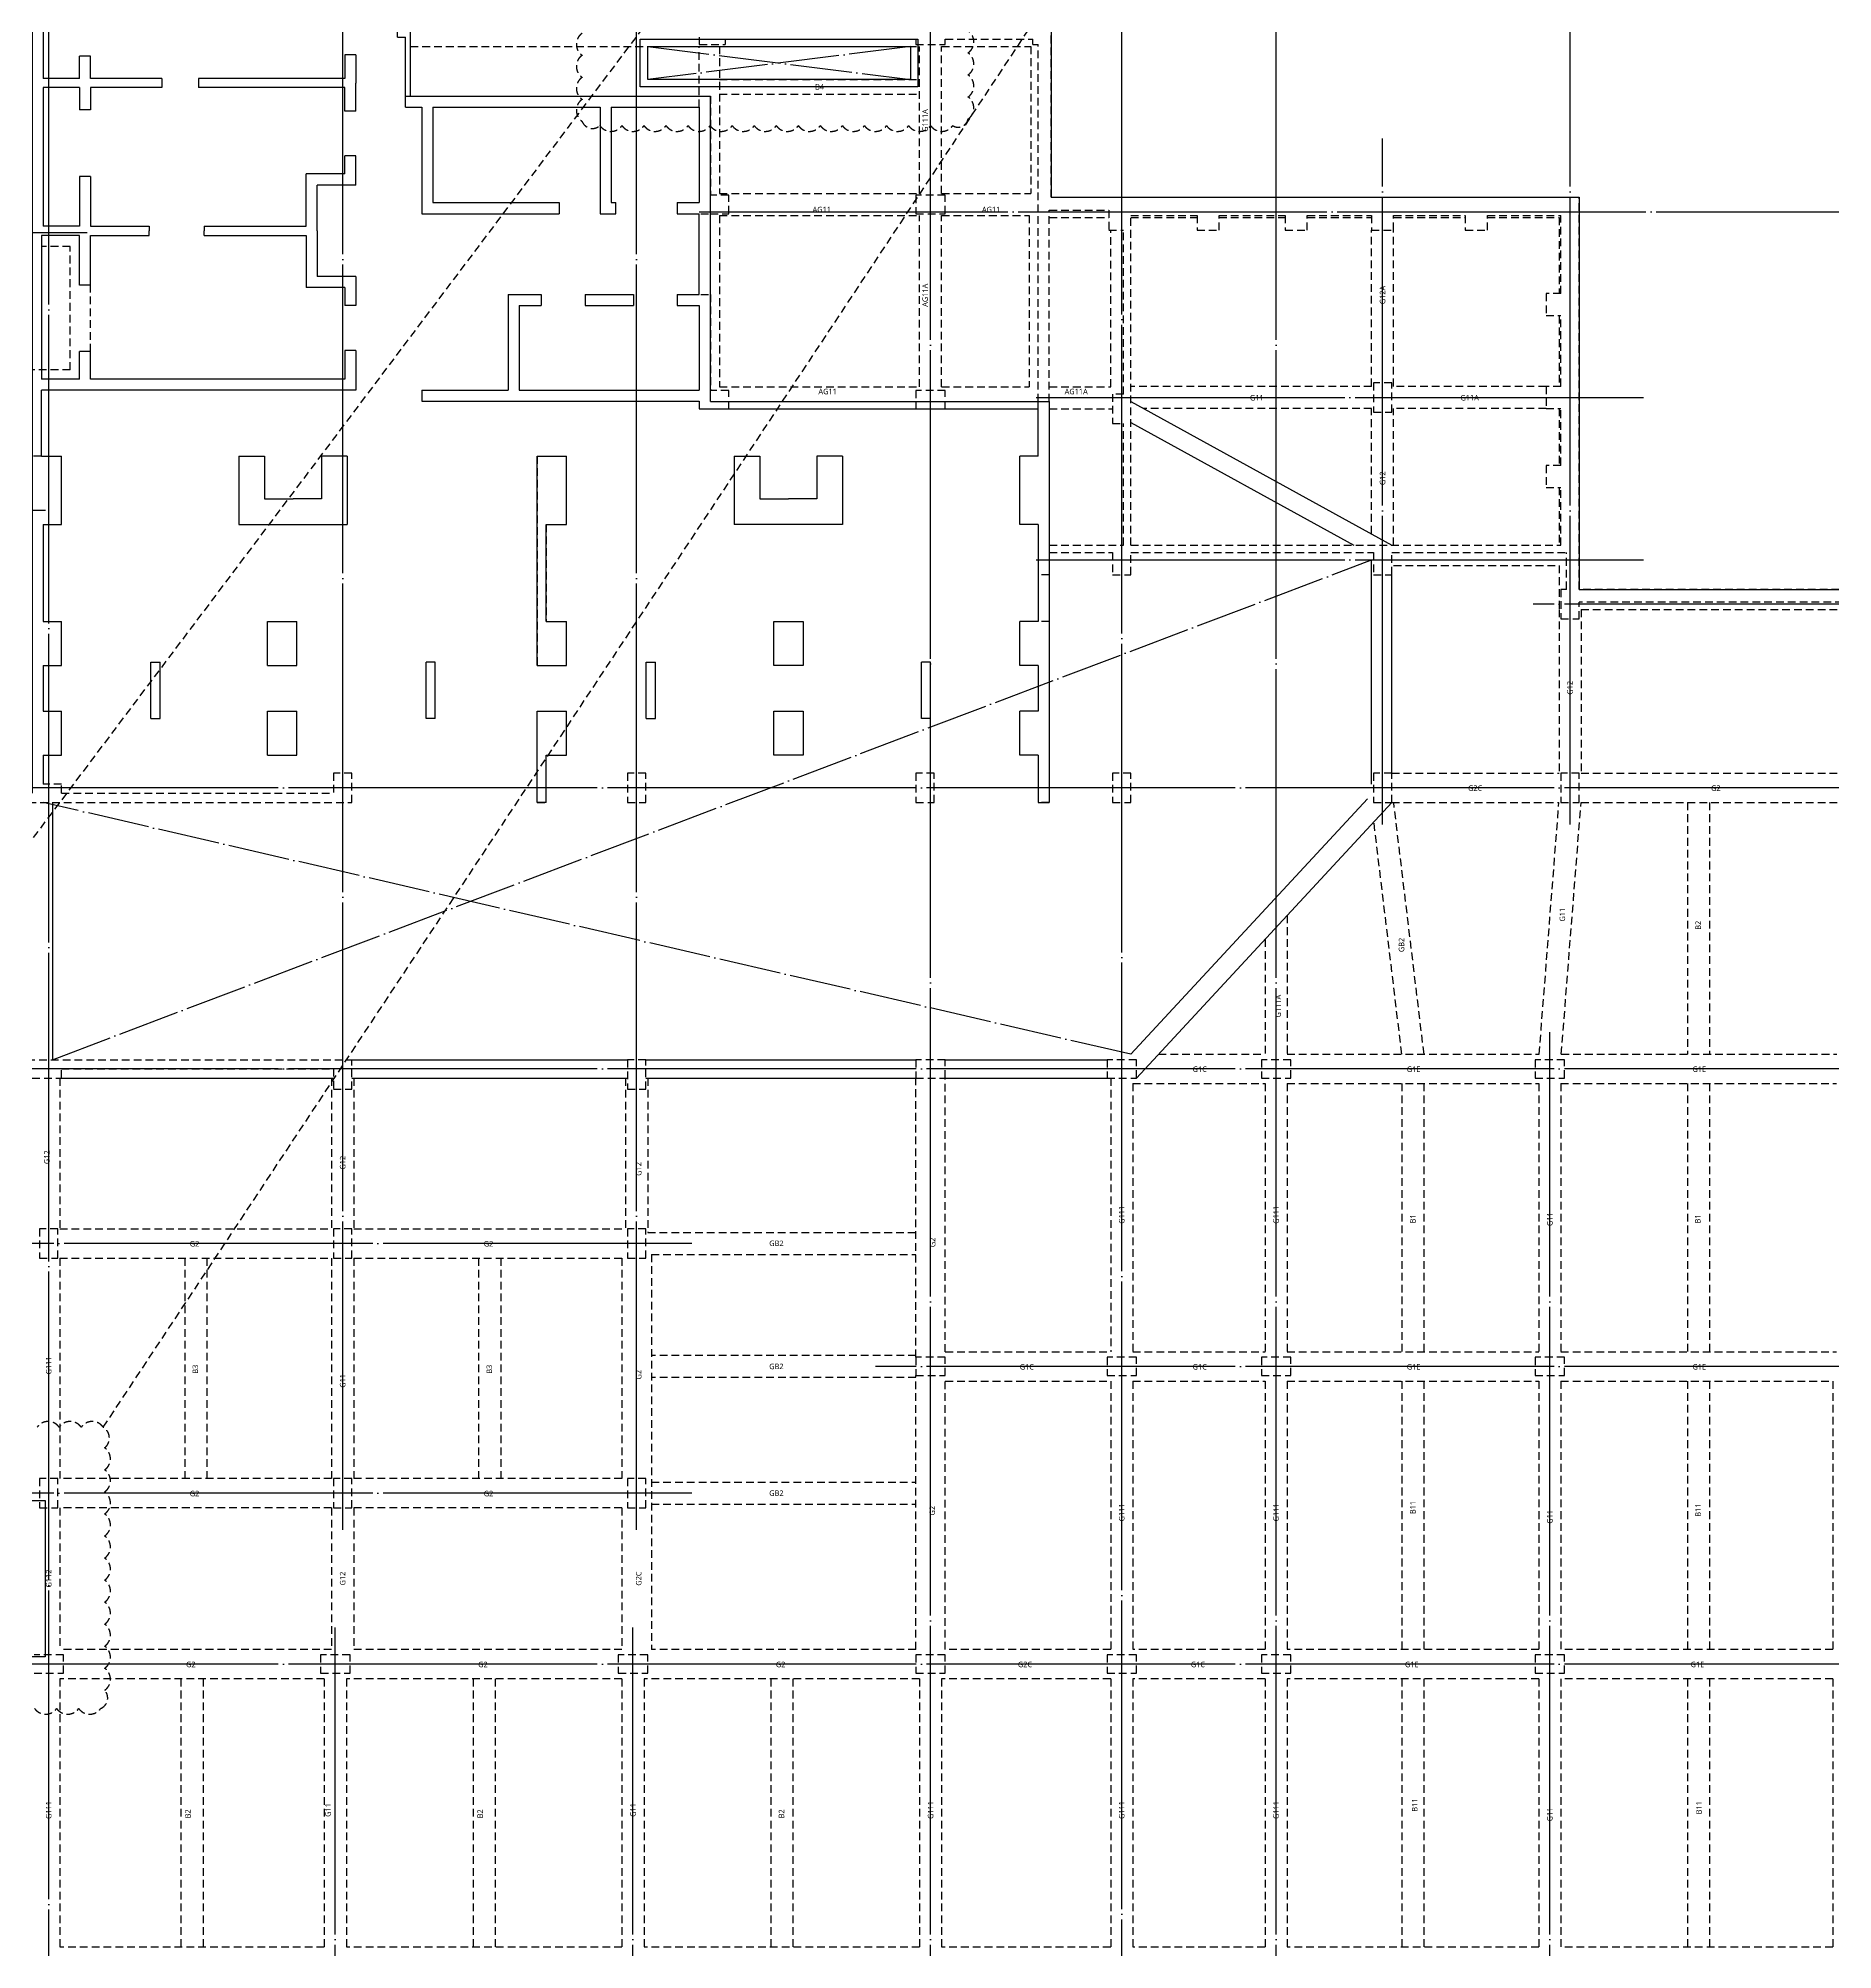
# Model space of a CAD drawing. Header units: millimetres. Extents: x 327808 to 2562540, y -728300 to 402793.
# Drawn here: x 2304115 to 2352950, y -577125 to -525100 of the extents above; entities that cross this region are included whole.
import ezdxf
from ezdxf.enums import TextEntityAlignment as Align
from ezdxf.xclip import XClip

# ---------------------------------------------------------------- set-up
doc = ezdxf.new("R2010")
doc.units = ezdxf.units.MM
doc.header["$LTSCALE"] = 140
doc.header["$XCLIPFRAME"] = 0
for name, pattern in [('XS-지하주차장$0$CEN', [62, 60, -1, 0, -1]), ('XS-지하주차장$0$DDOT', [14, 12, -1, 0, -1]), ('XS-지하주차장$0$HID', [2.3, 1.5, -0.8])]:
    doc.linetypes.add(name, pattern=pattern)
for name, color, linetype, plot in [('XS-지하주차장$0$0106', 3, 'XS-지하주차장$0$HID', False), ('XS-지하주차장$0$B-TEXT', 7, 'Continuous', False), ('XS-지하주차장$0$G-TEXT', 3, 'Continuous', False)]:
    doc.layers.add(name, color=color, linetype=linetype, plot=plot)
for name, color, linetype in [('XS-지하주차장$0$AWG', 5, 'XS-지하주차장$0$HID'), ('XS-지하주차장$0$B', 9, 'XS-지하주차장$0$HID'), ('XS-지하주차장$0$CEN-P', 14, 'XS-지하주차장$0$CEN'), ('XS-지하주차장$0$DA', 7, 'XS-지하주차장$0$HID'), ('XS-지하주차장$0$EL7', 7, 'Continuous'), ('XS-지하주차장$0$G', 4, 'XS-지하주차장$0$HID'), ('XS-지하주차장$0$GG', 4, 'Continuous'), ('XS-지하주차장$0$OPEN', 9, 'XS-지하주차장$0$DDOT'), ('XS-지하주차장$0$W1-H', 11, 'XS-지하주차장$0$HID'), ('XS-지하주차장$0$W11', 40, 'Continuous'), ('XS-지하주차장$0$WG', 6, 'XS-지하주차장$0$HID')]:
    doc.layers.add(name, color=color, linetype=linetype)
doc.styles.add('XS-지하주차장$0$맑은 고딕', font='malgun.ttf')

# ---------------------------------------------------------------- blocks, each defined once
blk = doc.blocks.new('XS-지하주차장$0$B1-W')
at = {"layer": 'XS-지하주차장$0$W1-H'}
for p, q in [((43200, 136685), (43200, 132915)), ((70630, 129685), (70630, 134335)), ((61055, 134035), (61055, 133835)), ((61055, 133835), (61755, 133835)), ((61755, 133985), (66950, 133985)), ((61755, 133985), (61755, 133835)), ((66950, 133985), (66950, 133835)), ((66950, 133835), (67750, 133835)), ((67750, 133985), (70130, 133985)), ((67750, 133835), (67750, 133985)), ((70130, 133835), (70130, 133985)), ((70130, 133835), (70280, 133835)), ((70280, 124125), (70280, 133835)), ((44485, 133520), (44185, 133520)), ((44185, 132915), (44185, 133520)), ((44485, 132915), (44485, 133520)), ((51405, 133555), (51405, 132915)), ((51705, 133555), (51405, 133555)), ((51705, 133555), (51705, 132790)), ((44185, 132915), (43200, 132915)), ((44185, 132665), (43200, 132665)), ((43200, 132665), (43200, 128895)), ((44185, 132665), (44185, 132060)), ((46430, 132915), (44485, 132915)), ((44485, 132665), (44485, 132060)), ((46430, 132665), (44485, 132665)), ((46430, 132915), (46430, 132665)), ((51405, 132915), (47430, 132915)), ((47430, 132915), (47430, 132665)), ((51405, 132665), (47430, 132665)), ((51405, 132025), (51405, 132665)), ((51705, 132025), (51705, 132790)), ((53055, 132435), (61355, 132435)), ((53055, 132135), (53055, 132435)), ((61355, 132435), (61355, 129735)), ((44485, 132060), (44185, 132060)), ((51705, 132025), (51405, 132025)), ((53055, 132135), (53505, 132135)), ((53505, 132135), (53505, 129235)), ((53805, 132135), (58355, 132135)), ((53805, 132135), (53805, 129535)), ((58355, 132135), (58355, 129235)), ((58655, 132135), (61055, 132135)), ((58655, 132135), (58655, 129535)), ((61055, 132135), (61055, 129535)), ((51405, 130315), (51405, 130805)), ((51705, 130805), (51405, 130805)), ((51705, 130015), (51705, 130805)), ((44485, 130250), (44185, 130250)), ((44185, 130250), (44185, 128895)), ((44485, 130250), (44485, 128895)), ((50355, 128895), (50355, 130315)), ((51405, 130315), (50355, 130315)), ((50655, 128770), (50655, 130015)), ((51705, 130015), (50655, 130015)), ((61855, 129735), (61355, 129735)), ((61855, 129235), (61855, 129735)), ((67750, 129735), (66950, 129735)), ((66950, 129735), (66950, 129235)), ((67750, 129235), (67750, 129735)), ((70630, 129685), (85000, 129685)), ((85000, 119010), (85000, 129685)), ((53505, 129235), (57245, 129235)), ((53805, 129535), (57245, 129535)), ((57245, 129535), (57245, 129235)), ((58355, 129235), (58780, 129235)), ((58655, 129535), (58780, 129535)), ((58780, 129235), (58780, 129535)), ((60450, 129535), (61055, 129535)), ((60450, 129535), (60450, 129235)), ((60450, 129235), (61355, 129235)), ((61355, 129235), (61855, 129235)), ((66950, 129235), (67750, 129235)), ((70580, 129335), (72200, 129335)), ((70580, 124125), (70580, 129335)), ((72200, 129335), (72200, 128785)), ((72800, 129185), (74600, 129185)), ((72800, 120210), (72800, 129185)), ((74600, 129185), (74600, 128785)), ((75200, 129185), (77000, 129185)), ((75200, 128785), (75200, 129185)), ((77000, 129185), (77000, 128785)), ((77600, 129185), (79350, 129185)), ((77600, 128785), (77600, 129185)), ((79350, 129185), (79350, 128785)), ((79950, 129185), (81900, 129185)), ((79950, 128785), (79950, 129185)), ((81900, 129185), (81900, 128785)), ((82500, 129185), (84500, 129185)), ((82500, 128785), (82500, 129185)), ((84500, 127060), (84500, 129185)), ((44185, 128645), (43150, 128645)), ((43150, 128645), (43150, 124735)), ((44185, 128895), (43200, 128895)), ((44185, 127290), (44185, 128645)), ((44485, 128895), (46085, 128895)), ((44485, 127290), (44485, 128645)), ((44485, 128645), (46085, 128645)), ((46085, 128895), (46085, 128770)), ((46085, 128645), (46085, 128770)), ((47585, 128895), (50355, 128895)), ((47585, 128895), (47585, 128770)), ((47585, 128645), (47585, 128770)), ((47585, 128645), (50355, 128645)), ((50355, 128645), (50355, 127225)), ((50655, 128770), (50655, 127525)), ((72200, 128785), (72600, 128785)), ((72600, 124325), (72600, 128785)), ((74600, 128785), (75200, 128785)), ((77000, 128785), (77600, 128785)), ((79350, 128785), (79950, 128785)), ((81900, 128785), (82500, 128785)), ((51705, 127525), (50655, 127525)), ((51705, 127525), (51705, 126735)), ((44485, 127290), (44185, 127290)), ((51405, 127225), (50355, 127225)), ((51405, 127225), (51405, 126735)), ((55855, 127035), (55855, 124435)), ((55855, 127035), (56755, 127035)), ((56755, 127035), (56755, 126735)), ((57945, 127035), (59265, 127035)), ((57945, 127035), (57945, 126735)), ((59265, 127035), (59265, 126735)), ((60455, 127035), (61355, 127035)), ((60455, 127035), (60455, 126735)), ((61355, 127035), (61355, 124425)), ((84500, 127060), (84100, 127060)), ((84100, 127060), (84100, 126460)), ((51705, 126735), (51405, 126735)), ((56155, 126735), (56155, 124435)), ((56155, 126735), (56755, 126735)), ((57945, 126735), (59265, 126735)), ((60455, 126735), (61055, 126735)), ((61055, 126735), (61055, 124435)), ((84100, 126460), (84500, 126460)), ((84500, 124535), (84500, 126460)), ((44485, 125480), (44185, 125480)), ((44185, 124735), (44185, 125480)), ((44485, 124735), (44485, 125480)), ((51405, 125515), (51405, 124735)), ((51705, 125515), (51405, 125515)), ((51705, 125515), (51705, 124735)), ((44185, 124735), (43150, 124735)), ((51705, 124435), (43150, 124435)), ((43150, 122635), (43150, 124435)), ((51405, 124735), (44485, 124735)), ((51705, 124735), (51705, 124435)), ((53505, 124435), (53505, 124135)), ((53505, 124435), (55855, 124435)), ((56155, 124435), (61055, 124435)), ((61855, 124425), (61355, 124425)), ((61855, 123925), (61855, 124425)), ((67750, 124425), (66950, 124425)), ((66950, 124425), (66950, 123925)), ((67750, 123925), (67750, 124425)), ((79900, 124635), (79400, 124635)), ((79400, 124635), (79400, 123835)), ((79900, 123835), (79900, 124635)), ((84500, 124535), (84100, 124535)), ((84100, 124535), (84100, 123935)), ((53505, 124135), (61055, 124135)), ((61055, 124135), (61055, 123925)), ((61055, 123925), (61855, 123925)), ((66950, 123925), (67750, 123925)), ((70280, 122635), (70280, 124125)), ((70580, 124125), (70580, 120210)), ((72600, 124325), (72300, 124325)), ((72300, 124325), (72300, 123525)), ((79400, 123835), (79900, 123835)), ((84100, 123935), (84500, 123935)), ((84500, 122385), (84500, 123935)), ((72300, 123525), (72600, 123525)), ((72600, 120210), (72600, 123525)), ((43150, 122635), (43700, 122635)), ((43700, 120775), (43700, 122635)), ((48525, 122635), (49225, 122635)), ((48525, 122635), (48525, 120775)), ((49225, 122635), (49225, 121475)), ((51475, 122635), (50775, 122635)), ((50775, 122635), (50775, 121475)), ((51475, 122635), (51475, 120775)), ((56640, 122635), (56640, 116940)), ((56640, 122635), (57440, 122635)), ((57440, 120775), (57440, 122635)), ((62005, 122635), (62005, 120775)), ((62005, 122635), (62705, 122635)), ((62705, 122635), (62705, 121475)), ((64955, 122635), (64255, 122635)), ((64255, 122635), (64255, 121475)), ((64955, 122635), (64955, 120775)), ((69780, 120775), (69780, 122635)), ((70280, 122635), (69780, 122635)), ((84500, 122385), (84100, 122385)), ((84100, 122385), (84100, 121785)), ((84100, 121785), (84500, 121785)), ((84500, 120210), (84500, 121785)), ((49225, 121475), (50000, 121475)), ((50775, 121475), (50000, 121475)), ((62705, 121475), (63480, 121475)), ((64255, 121475), (63480, 121475)), ((43200, 120775), (43700, 120775)), ((43200, 120775), (43200, 118140)), ((48525, 120775), (51475, 120775)), ((56890, 120775), (56890, 118140)), ((56890, 120775), (57440, 120775)), ((64955, 120775), (62005, 120775)), ((70280, 120775), (69780, 120775)), ((70280, 120775), (70280, 119410)), ((70580, 120210), (72600, 120210)), ((72800, 120210), (84500, 120210)), ((70580, 120010), (70580, 119410)), ((70580, 120010), (72300, 120010)), ((72300, 120010), (72300, 119410)), ((72800, 120010), (79400, 120010)), ((72800, 119410), (72800, 120010)), ((79400, 120010), (79400, 119410)), ((79900, 120010), (84650, 120010)), ((79900, 119410), (79900, 120010)), ((84650, 119010), (84650, 120010)), ((70580, 119410), (70280, 119410)), ((72300, 119410), (72800, 119410)), ((79400, 119410), (79900, 119410)), ((84650, 119010), (84500, 119010)), ((84500, 119010), (84500, 118210)), ((109144, 119010), (85000, 119010)), ((85000, 118210), (85000, 118660)), ((92500, 118660), (85000, 118660)), ((43200, 118140), (43700, 118140)), ((43700, 116940), (43700, 118140)), ((49300, 118140), (50100, 118140)), ((49300, 116940), (49300, 118140)), ((50100, 116940), (50100, 118140)), ((56890, 118140), (57440, 118140)), ((57440, 116940), (57440, 118140)), ((70580, 118140), (69780, 118140)), ((69780, 116940), (69780, 118140)), ((70580, 118140), (70580, 113210)), ((84500, 118210), (85000, 118210)), ((43200, 116940), (43700, 116940)), ((43200, 116940), (43200, 115695)), ((46130, 115495), (46130, 117030)), ((46130, 117030), (46380, 117030)), ((46380, 115495), (46380, 117030)), ((49300, 116940), (50100, 116940)), ((53620, 115495), (53620, 117030)), ((53870, 117030), (53620, 117030)), ((53870, 115495), (53870, 117030)), ((56640, 116940), (57440, 116940)), ((59610, 115495), (59610, 117030)), ((59610, 117030), (59860, 117030)), ((59860, 115495), (59860, 117030)), ((67100, 115495), (67100, 117030)), ((67350, 117030), (67100, 117030)), ((67350, 115495), (67350, 117030)), ((70280, 116940), (69780, 116940)), ((70280, 116940), (70280, 115695)), ((43200, 115695), (43700, 115695)), ((43700, 114495), (43700, 115695)), ((49300, 115695), (50100, 115695)), ((49300, 114495), (49300, 115695)), ((50100, 114495), (50100, 115695)), ((56640, 115695), (57440, 115695)), ((56640, 113210), (56640, 115695)), ((57440, 114495), (57440, 115695)), ((69780, 114495), (69780, 115695)), ((70280, 115695), (69780, 115695)), ((46130, 115495), (46380, 115495)), ((53870, 115495), (53620, 115495)), ((59610, 115495), (59860, 115495)), ((67350, 115495), (67100, 115495)), ((43200, 114495), (43700, 114495)), ((43200, 114495), (43200, 113710)), ((49300, 114495), (50100, 114495)), ((56890, 114495), (57440, 114495)), ((56890, 113210), (56890, 114495)), ((70280, 114495), (69780, 114495)), ((70280, 114495), (70280, 113210)), ((51600, 114010), (51100, 114010)), ((51100, 114010), (51100, 113460)), ((51600, 113210), (51600, 114010)), ((59600, 114010), (59100, 114010)), ((59100, 114010), (59100, 113210)), ((59600, 113210), (59600, 114010)), ((67450, 114010), (66950, 114010)), ((66950, 114010), (66950, 113210)), ((67450, 113210), (67450, 114010)), ((72800, 114010), (72300, 114010)), ((72300, 114010), (72300, 113210)), ((72800, 113210), (72800, 114010)), ((79900, 114010), (79400, 114010)), ((79400, 114010), (79400, 113210)), ((79900, 113210), (79900, 114010)), ((85000, 114010), (84500, 114010)), ((84500, 114010), (84500, 113210)), ((85000, 113210), (85000, 114010)), ((43700, 113710), (43200, 113710)), ((43700, 113460), (43700, 113710)), ((43700, 113460), (51100, 113460)), ((-350, 113210), (51600, 113210)), ((56640, 113210), (56890, 113210)), ((59100, 113210), (59600, 113210)), ((66950, 113210), (67450, 113210)), ((70580, 113210), (70280, 113210)), ((72300, 113210), (72800, 113210)), ((79400, 113210), (79900, 113210)), ((84500, 113210), (85000, 113210)), ((25700, 106210), (51600, 106210)), ((51600, 105410), (51600, 106210)), ((59600, 106210), (59100, 106210)), ((59100, 106210), (59100, 105410)), ((59600, 105410), (59600, 106210)), ((66950, 106210), (66950, 105710)), ((67750, 106210), (66950, 106210)), ((67750, 105710), (67750, 106210)), ((72150, 106210), (72150, 105710)), ((72950, 106210), (72150, 106210)), ((72950, 105710), (72950, 106210)), ((76350, 106210), (76350, 105710)), ((77150, 106210), (76350, 106210)), ((77150, 105710), (77150, 106210)), ((83800, 106210), (83800, 105710)), ((84600, 106210), (83800, 106210)), ((84600, 105710), (84600, 106210)), ((42900, 105710), (43700, 105710)), ((43700, 105960), (51100, 105960)), ((43700, 105710), (43700, 105960)), ((51100, 105960), (51100, 105410)), ((66950, 105710), (67750, 105710)), ((72150, 105710), (72950, 105710)), ((76350, 105710), (77150, 105710)), ((83800, 105710), (84600, 105710)), ((51100, 105410), (51600, 105410)), ((59100, 105410), (59600, 105410)), ((43600, 101610), (43100, 101610)), ((43100, 101610), (43100, 100810)), ((43600, 100810), (43600, 101610)), ((51600, 101610), (51100, 101610)), ((51100, 101610), (51100, 100810)), ((51600, 100810), (51600, 101610)), ((59600, 101610), (59100, 101610)), ((59100, 101610), (59100, 100810)), ((59600, 100810), (59600, 101610)), ((43100, 100810), (43600, 100810)), ((51100, 100810), (51600, 100810)), ((59100, 100810), (59600, 100810)), ((66950, 98110), (66950, 97610)), ((67750, 98110), (66950, 98110)), ((67750, 97610), (67750, 98110)), ((72150, 98110), (72150, 97610)), ((72950, 98110), (72150, 98110)), ((72950, 97610), (72950, 98110)), ((76350, 98110), (76350, 97610)), ((77150, 98110), (76350, 98110)), ((77150, 97610), (77150, 98110)), ((83800, 98110), (83800, 97610)), ((84600, 98110), (83800, 98110)), ((84600, 97610), (84600, 98110)), ((66950, 97610), (67750, 97610)), ((72150, 97610), (72950, 97610)), ((76350, 97610), (77150, 97610)), ((83800, 97610), (84600, 97610)), ((43600, 94810), (43100, 94810)), ((43100, 94810), (43100, 94010)), ((43600, 94010), (43600, 94810)), ((51600, 94810), (51100, 94810)), ((51100, 94810), (51100, 94010)), ((51600, 94010), (51600, 94810)), ((59600, 94810), (59100, 94810)), ((59100, 94810), (59100, 94010)), ((59600, 94010), (59600, 94810)), ((43100, 94010), (43600, 94010)), ((51100, 94010), (51600, 94010)), ((59100, 94010), (59600, 94010)), ((43750, 90010), (42950, 90010)), ((43750, 89510), (43750, 90010)), ((50750, 90010), (50750, 89510)), ((51550, 90010), (50750, 90010)), ((51550, 89510), (51550, 90010)), ((58850, 90010), (58850, 89510)), ((59650, 90010), (58850, 90010)), ((59650, 89510), (59650, 90010)), ((66950, 90010), (66950, 89510)), ((67750, 90010), (66950, 90010)), ((67750, 89510), (67750, 90010)), ((72150, 90010), (72150, 89510)), ((72950, 90010), (72150, 90010)), ((72950, 89510), (72950, 90010)), ((76350, 90010), (76350, 89510)), ((77150, 90010), (76350, 90010)), ((77150, 89510), (77150, 90010)), ((83800, 90010), (83800, 89510)), ((84600, 90010), (83800, 90010)), ((84600, 89510), (84600, 90010)), ((42950, 89510), (43750, 89510)), ((50750, 89510), (51550, 89510)), ((58850, 89510), (59650, 89510)), ((66950, 89510), (67750, 89510)), ((72150, 89510), (72950, 89510)), ((76350, 89510), (77150, 89510)), ((83800, 89510), (84600, 89510))]:
    blk.add_line(p, q, dxfattribs=at)
for points in [[(63080, 116940), (63080, 118140), (63880, 118140), (63880, 116940)], [(63080, 114495), (63080, 115695), (63880, 115695), (63880, 114495)]]:
    blk.add_lwpolyline(points, close=True, dxfattribs=at)
blk = doc.blocks.new('XS-지하주차장$0$101')
at = {"layer": 'XS-지하주차장$0$W11'}
for p, q in [((29145, 18575), (29145, 27800)), ((29145, 27800), (40060, 27800)), ((40060, 27500), (40060, 27800)), ((30635, 27500), (29345, 27500)), ((29345, 18275), (29345, 27500)), ((30635, 27500), (30635, 27000)), ((32495, 27500), (32495, 27000)), ((32495, 27500), (35130, 27500)), ((35130, 27500), (35130, 27000)), ((36330, 27500), (37575, 27500)), ((36330, 27500), (36330, 27000)), ((37575, 27500), (37575, 27000)), ((38775, 27500), (38775, 27000)), ((38775, 27500), (40060, 27500)), ((32495, 27000), (30635, 27000)), ((36330, 27000), (35130, 27000)), ((38775, 27000), (37575, 27000)), ((37775, 24570), (36240, 24570)), ((36240, 24570), (36240, 24320)), ((37775, 24570), (37775, 24320)), ((37775, 24320), (36240, 24320)), ((30635, 22175), (30635, 21475)), ((30635, 22175), (32495, 22175)), ((32495, 22175), (32495, 19225)), ((30635, 21475), (31795, 21475)), ((31795, 21475), (31795, 20700)), ((31795, 19925), (31795, 20700)), ((30635, 19225), (30635, 19925)), ((30635, 19925), (31795, 19925)), ((30635, 19225), (32495, 19225)), ((20835, 10415), (20835, 18575)), ((29145, 18575), (20835, 18575)), ((21135, 15875), (21135, 18275)), ((21135, 18275), (23735, 18275)), ((23735, 17670), (23735, 18275)), ((24035, 17670), (24035, 18275)), ((26235, 18275), (24035, 18275)), ((26235, 17675), (26235, 18275)), ((26535, 18275), (28835, 18275)), ((26535, 17675), (26535, 18275)), ((28835, 13375), (28835, 18275)), ((29135, 10725), (29135, 18275)), ((29135, 18275), (29345, 18275)), ((23735, 17670), (24035, 17670)), ((26235, 17675), (26535, 17675)), ((37775, 17080), (36240, 17080)), ((36240, 16830), (36240, 17080)), ((37775, 16830), (36240, 16830)), ((37775, 16830), (37775, 17080)), ((26235, 15165), (26235, 16485)), ((26235, 16485), (26535, 16485)), ((26535, 15165), (26535, 16485)), ((21135, 15875), (23735, 15875)), ((23735, 15875), (23735, 16000)), ((24035, 16000), (23735, 16000)), ((24035, 15575), (24035, 16000)), ((21135, 11025), (21135, 15575)), ((21135, 15575), (24035, 15575)), ((26235, 15165), (26535, 15165)), ((32495, 14660), (30635, 14660)), ((30635, 13860), (30635, 14660)), ((32495, 14110), (32495, 14660)), ((35130, 14110), (35130, 14660)), ((36330, 14660), (35130, 14660)), ((36330, 13860), (36330, 14660)), ((37575, 13860), (37575, 14660)), ((38775, 14660), (37575, 14660)), ((38775, 14110), (38775, 14660)), ((23735, 11025), (23735, 14465)), ((23735, 14465), (24035, 14465)), ((24035, 10725), (24035, 14465)), ((35130, 14110), (32495, 14110)), ((40060, 14110), (38775, 14110)), ((40060, 14110), (40060, 13860)), ((26235, 13075), (26235, 13975)), ((26235, 13975), (26535, 13975)), ((26535, 13375), (26535, 13975)), ((36330, 13860), (30635, 13860)), ((40060, 13860), (37575, 13860)), ((7250, 13475), (0, 13475)), ((0, 13475), (0, 0)), ((300, 13175), (300, 10575)), ((4850, 13175), (300, 13175)), ((4850, 13175), (4850, 11685)), ((6950, 13175), (5150, 13175)), ((5150, 13175), (5150, 11685)), ((6950, 13175), (6950, 10065)), ((7250, 13475), (7250, 10415)), ((26235, 13075), (28835, 13075)), ((26535, 13375), (28835, 13375)), ((28835, 10725), (28835, 13075)), ((4850, 11685), (5150, 11685)), ((21135, 11025), (23735, 11025)), ((37775, 11090), (36240, 11090)), ((36240, 11090), (36240, 10840)), ((37775, 11090), (37775, 10840)), ((5840, 10575), (300, 10575)), ((5840, 10575), (5840, 10275)), ((20835, 10415), (7250, 10415)), ((21135, 10275), (21135, 10725)), ((21135, 10725), (24035, 10725)), ((28835, 10725), (29135, 10725)), ((37775, 10840), (36240, 10840)), ((5840, 10275), (300, 10275)), ((300, 10275), (300, 8925)), ((19235, 10065), (6950, 10065)), ((19235, 10065), (19235, 10275)), ((21135, 10275), (19235, 10275)), ((300, 8925), (1115, 8925)), ((1115, 8625), (1115, 8925)), ((2325, 8625), (2325, 8925)), ((2325, 8925), (3125, 8925)), ((3125, 8925), (3125, 8625)), ((4345, 8925), (4345, 8625)), ((4345, 8925), (5675, 8925)), ((5675, 8925), (5675, 7505)), ((8455, 8925), (7125, 8925)), ((7125, 8925), (7125, 7505)), ((8455, 8925), (8455, 8625)), ((9675, 8925), (9675, 8625)), ((10475, 8925), (9675, 8925)), ((10475, 8625), (10475, 8925)), ((11685, 8625), (11685, 8925)), ((12440, 8925), (11685, 8925)), ((13205, 8925), (12440, 8925)), ((13205, 8925), (13205, 8625)), ((15215, 8925), (14425, 8925)), ((14425, 8925), (14425, 8625)), ((15215, 8925), (15215, 7875)), ((17705, 8925), (18495, 8925)), ((17705, 8925), (17705, 7875)), ((18495, 8925), (18495, 8625)), ((19715, 8925), (20480, 8925)), ((19715, 8925), (19715, 8625)), ((21245, 8925), (20480, 8925)), ((21245, 8925), (21245, 8625)), ((23255, 8925), (22465, 8925)), ((22465, 8925), (22465, 8625)), ((23255, 8925), (23255, 7875)), ((25745, 8925), (26535, 8925)), ((25745, 8925), (25745, 7875)), ((26535, 8925), (26535, 8625)), ((27755, 8925), (28535, 8925)), ((27755, 8925), (27755, 8625)), ((28535, 8925), (28835, 8925)), ((28835, 8925), (28835, 370)), ((300, 8625), (1115, 8625)), ((300, 8625), (300, 4630)), ((2325, 8625), (3125, 8625)), ((4345, 8625), (5375, 8625)), ((5375, 8625), (5375, 7205)), ((8455, 8625), (7425, 8625)), ((7425, 8625), (7425, 7205)), ((10475, 8625), (9675, 8625)), ((12290, 8625), (11685, 8625)), ((12290, 4630), (12290, 8625)), ((12540, 8625), (12540, 1705)), ((13205, 8625), (12540, 8625)), ((14915, 8625), (14425, 8625)), ((14915, 8625), (14915, 7575)), ((18005, 8625), (18495, 8625)), ((18005, 8625), (18005, 7575)), ((19715, 8625), (20355, 8625)), ((20355, 8625), (20355, 4650)), ((20605, 8625), (20605, 4650)), ((21245, 8625), (20605, 8625)), ((22955, 8625), (22465, 8625)), ((22955, 8625), (22955, 7575)), ((26045, 8625), (26535, 8625)), ((26045, 8625), (26045, 7575)), ((27755, 8625), (28535, 8625)), ((28535, 8625), (28535, 1705)), ((30635, 8695), (30635, 7995)), ((30635, 8695), (32495, 8695)), ((32495, 5745), (32495, 8695)), ((2930, 7925), (2930, 7295)), ((2930, 7925), (3180, 7925)), ((3180, 7925), (3180, 7295)), ((9620, 7925), (9620, 7295)), ((9870, 7925), (9620, 7925)), ((9870, 7925), (9870, 7295)), ((16460, 7875), (15215, 7875)), ((16460, 7875), (17705, 7875)), ((24500, 7875), (23255, 7875)), ((24500, 7875), (25745, 7875)), ((30635, 7995), (31795, 7995)), ((31795, 7995), (31795, 7220)), ((2930, 7295), (3180, 7295)), ((5675, 7505), (6400, 7505)), ((7125, 7505), (6400, 7505)), ((9870, 7295), (9620, 7295)), ((16335, 7575), (14915, 7575)), ((16335, 4805), (16335, 7575)), ((16585, 4805), (16585, 7575)), ((16585, 7575), (18005, 7575)), ((24375, 7575), (22955, 7575)), ((24375, 4805), (24375, 7575)), ((24625, 4805), (24625, 7575)), ((24625, 7575), (26045, 7575)), ((35130, 6520), (35130, 7320)), ((36330, 7320), (35130, 7320)), ((36330, 6520), (36330, 7320)), ((37575, 6520), (37575, 7320)), ((38775, 7320), (37575, 7320)), ((38775, 6520), (38775, 7320)), ((5375, 7205), (6275, 7205)), ((6275, 1585), (6275, 7205)), ((6525, 1585), (6525, 7205)), ((7425, 7205), (6525, 7205)), ((31795, 6445), (31795, 7220)), ((30635, 5745), (30635, 6445)), ((30635, 6445), (31795, 6445)), ((36330, 6520), (35130, 6520)), ((38775, 6520), (37575, 6520)), ((30635, 5745), (32495, 5745)), ((16335, 4805), (16460, 4805)), ((16585, 4805), (16460, 4805)), ((24375, 4805), (24500, 4805)), ((24625, 4805), (24500, 4805)), ((300, 4630), (3180, 4630)), ((300, 4380), (3180, 4380)), ((300, 4380), (300, 1585)), ((3180, 4380), (3180, 4630)), ((12290, 4630), (9620, 4630)), ((9620, 4380), (9620, 4630)), ((12290, 4380), (9620, 4380)), ((12290, 1585), (12290, 4380)), ((20355, 4650), (20605, 4650)), ((20355, 3650), (20605, 3650)), ((20355, 3650), (20355, 1705)), ((20605, 3650), (20605, 1705)), ((2930, 2285), (2930, 3520)), ((2930, 3520), (3180, 3520)), ((3180, 2285), (3180, 3520)), ((9620, 2285), (9620, 3520)), ((9870, 3520), (9620, 3520)), ((9870, 2285), (9870, 3520)), ((16335, 1705), (16335, 3305)), ((16335, 3305), (16460, 3305)), ((16585, 3305), (16460, 3305)), ((16585, 1705), (16585, 3305)), ((24375, 1705), (24375, 3305)), ((24375, 3305), (24500, 3305)), ((24625, 3305), (24500, 3305)), ((24625, 1705), (24625, 3305)), ((37775, 3600), (36240, 3600)), ((36240, 3350), (36240, 3600)), ((37775, 3350), (36240, 3350)), ((37775, 3350), (37775, 3600)), ((2930, 2285), (3180, 2285)), ((9870, 2285), (9620, 2285)), ((300, 1585), (1600, 1585)), ((1600, 1285), (1600, 1585)), ((2910, 1585), (3310, 1585)), ((2910, 1285), (2910, 1585)), ((3310, 1285), (3310, 1585)), ((4920, 1585), (6275, 1585)), ((4920, 1285), (4920, 1585)), ((7880, 1585), (6525, 1585)), ((7880, 1285), (7880, 1585)), ((9890, 1585), (9490, 1585)), ((9490, 1285), (9490, 1585)), ((9890, 1285), (9890, 1585)), ((11200, 1285), (11200, 1585)), ((12290, 1585), (11200, 1585)), ((12540, 1705), (13170, 1705)), ((13170, 1705), (13170, 1405)), ((14980, 1705), (16335, 1705)), ((14980, 1705), (14980, 1405)), ((17940, 1705), (16585, 1705)), ((17940, 1705), (17940, 1405)), ((20355, 1705), (19750, 1705)), ((19750, 1705), (19750, 1405)), ((20605, 1705), (21210, 1705)), ((21210, 1705), (21210, 1405)), ((23020, 1705), (24375, 1705)), ((23020, 1705), (23020, 1405)), ((25980, 1705), (24625, 1705)), ((25980, 1705), (25980, 1405)), ((28535, 1705), (27790, 1705)), ((27790, 1705), (27790, 1405)), ((300, 1285), (1600, 1285)), ((300, 1285), (300, 300)), ((2910, 1285), (3310, 1285)), ((4920, 1285), (6275, 1285)), ((6275, 1285), (6275, 300)), ((7880, 1285), (6525, 1285)), ((6525, 1285), (6525, 300)), ((9890, 1285), (9490, 1285)), ((12290, 1285), (11200, 1285)), ((12290, 1285), (12290, 420)), ((12540, 1405), (12540, 420)), ((12540, 1405), (13170, 1405)), ((14980, 1405), (16335, 1405)), ((16335, 1405), (16335, 420)), ((17940, 1405), (16585, 1405)), ((16585, 1405), (16585, 420)), ((20355, 1405), (19750, 1405)), ((20355, 1405), (20355, 420)), ((20605, 1405), (20605, 420)), ((20605, 1405), (21210, 1405)), ((23020, 1405), (24375, 1405)), ((24375, 1405), (24375, 420)), ((25980, 1405), (24625, 1405)), ((24625, 1405), (24625, 370)), ((28535, 1405), (27790, 1405)), ((28535, 1405), (28535, 370)), ((32495, 920), (30635, 920)), ((30635, 370), (30635, 920)), ((32495, 420), (32495, 920)), ((35130, 420), (35130, 920)), ((36330, 920), (35130, 920)), ((36330, 420), (36330, 920)), ((38775, 920), (37575, 920)), ((37575, 420), (37575, 920)), ((38775, 420), (38775, 920)), ((0, 0), (12540, 0)), ((300, 300), (6275, 300)), ((6525, 300), (12240, 300)), ((12240, 420), (12240, 300)), ((12240, 420), (12290, 420)), ((12540, 420), (16335, 420)), ((12540, 120), (12540, 0)), ((12540, 120), (39810, 120)), ((16585, 420), (20355, 420)), ((20605, 420), (24375, 420)), ((24625, 370), (28535, 370)), ((30635, 370), (28835, 370)), ((32495, 420), (35130, 420)), ((36330, 420), (37575, 420)), ((38775, 420), (39560, 420))]:
    blk.add_line(p, q, dxfattribs=at)
for points in [[(36330, 20300), (35130, 20300), (35130, 21100), (36330, 21100)], [(38775, 20300), (37575, 20300), (37575, 21100), (38775, 21100)]]:
    blk.add_lwpolyline(points, close=True, dxfattribs=at)
blk = doc.blocks.new('XS-지하주차장')
at = {"layer": 'XS-지하주차장$0$0106'}
for p in [(986873, 160095), (1004844, 165396)]:
    blk.add_line(p, (1106738, 319303), dxfattribs=at)
for points in [[(1028380, 203401, -0.520567), (1028380, 202801, -0.520567), (1028380, 202201, -0.520567), (1028380, 201601, -0.520567), (1028380, 201001, -0.520567), (1027960, 200821, -0.520567), (1027360, 200821, -0.520567), (1026760, 200821, -0.520567), (1026160, 200821, -0.520567), (1025560, 200821, -0.520567), (1024960, 200821, -0.520567), (1024360, 200821, -0.520567), (1023760, 200821, -0.520567), (1023160, 200821, -0.520567), (1022560, 200821, -0.520567), (1021960, 200821, -0.520567), (1021360, 200821, -0.520567), (1020760, 200821, -0.520567), (1020160, 200821, -0.520567), (1019560, 200821, -0.520567), (1018960, 200821, -0.520567), (1018360, 200821, -0.520567), (1017875, 200936, -0.520567), (1017875, 201536, -0.520567), (1017875, 202136, -0.520567), (1017875, 202736, -0.520567), (1017875, 203336, -0.520567)], [(1003044, 165396, -0.520567), (1003644, 165396, -0.520567), (1004244, 165396, -0.520567), (1004844, 165396, -0.520567), (1004884, 164836, -0.520567), (1004884, 164236, -0.520567), (1004884, 163636, -0.520567), (1004884, 163036, -0.520567), (1004884, 162436, -0.520567), (1004884, 161836, -0.520567), (1004884, 161236, -0.520567), (1004884, 160636, -0.520567), (1004884, 160036, -0.520567), (1004884, 159436, -0.520567), (1004884, 158836, -0.520567), (1004884, 158236, -0.520567), (1004776, 157743, -0.520567), (1004176, 157743, -0.520567), (1003576, 157743, -0.520567), (1002976, 157743, -0.520567)]]:
    blk.add_lwpolyline(points, format="xyb", dxfattribs=at)
at = {"layer": 'XS-지하주차장$0$AWG'}
for p, q in [((1021065, 201325), (1021065, 202975)), ((1021615, 202975), (1021615, 198975)), ((1021615, 198375), (1021615, 193715)), ((1003945, 197535), (1003160, 197535)), ((1003945, 194175), (1003945, 197535)), ((1004495, 194670), (1004495, 196480)), ((1003945, 194175), (1002610, 194175)), ((1003160, 191825), (1002610, 191825))]:
    blk.add_line(p, q, dxfattribs=at)
at = {"layer": 'XS-지하주차장$0$B'}
for p, q in [((1021615, 202075), (1027060, 202075)), ((1021615, 201675), (1027060, 201675)), ((1040787, 175550), (1039962, 182400)), ((1047960, 182400), (1047960, 175550)), ((1048560, 182400), (1048560, 175550)), ((1040183, 175550), (1039421, 181873)), ((1040185, 174750), (1040185, 167450)), ((1040785, 174750), (1040785, 167450)), ((1047960, 174750), (1047960, 167450)), ((1048560, 174750), (1048560, 167450)), ((1019660, 170700), (1026960, 170700)), ((1007060, 170000), (1007060, 164000)), ((1007660, 170000), (1007660, 164000)), ((1015060, 170000), (1015060, 164000)), ((1015660, 170000), (1015660, 164000)), ((1019760, 170100), (1026960, 170100)), ((1026960, 167350), (1019760, 167350)), ((1026960, 166750), (1019760, 166750)), ((1040185, 166650), (1040185, 159350)), ((1040785, 166650), (1040785, 159350)), ((1047960, 166650), (1047960, 159350)), ((1048560, 166650), (1048560, 159350)), ((1019760, 163900), (1026960, 163900)), ((1019760, 163300), (1026960, 163300)), ((1006960, 158550), (1006960, 151250)), ((1007560, 158550), (1007560, 151250)), ((1014910, 158550), (1014910, 151250)), ((1015510, 158550), (1015510, 151250)), ((1023010, 158550), (1023010, 151250)), ((1023610, 158550), (1023610, 151250)), ((1040185, 158550), (1040185, 151250)), ((1040785, 158550), (1040785, 151250)), ((1047960, 158550), (1047960, 151250)), ((1048560, 158550), (1048560, 151250))]:
    blk.add_line(p, q, dxfattribs=at)
at = {"layer": 'XS-지하주차장$0$CEN-P'}
for p, q in [((1003360, 48390), (1003360, 243390)), ((1011360, 162600), (1011360, 243390)), ((1019360, 162600), (1019360, 243390)), ((1027360, 125550), (1027360, 243390)), ((1032560, 117560), (1032560, 243390)), ((1036760, 125550), (1036760, 243390)), ((1044760, 181800), (1044760, 243390)), ((1021065, 198475), (1148490, 198475)), ((1004410, 197900), (924510, 197900)), ((1003270, 190350), (924510, 190350)), ((1030230, 189000), (1046760, 189000)), ((1148490, 187800), (1043760, 187800)), ((1148490, 182800), (924510, 182800)), ((1148490, 175150), (924510, 175150)), ((1020860, 170400), (971160, 170400)), ((1148490, 167050), (1025860, 167050)), ((1020860, 163600), (981120, 163600)), ((1148490, 158950), (924510, 158950))]:
    blk.add_line(p, q, dxfattribs=at)
at = {"layer": 'XS-지하주차장$0$CEN-P', "color": 124}
for p, q in [((1039660, 181800), (1039660, 200475)), ((1030230, 193425), (1046760, 193425))]:
    blk.add_line(p, q, dxfattribs=at)
at = {"layer": 'XS-지하주차장$0$CEN-P', "color": 181}
for p, q in [((1044210, 125550), (1044210, 176150)), ((1011160, 125550), (1011160, 159950)), ((1019260, 125550), (1019260, 159950))]:
    blk.add_line(p, q, dxfattribs=at)
at = {"layer": 'XS-지하주차장$0$DA', "linetype": 'Continuous'}
for points in [[(1019460, 203175), (1027010, 203175), (1027010, 201875), (1019460, 201875)], [(1019660, 202975), (1026810, 202975), (1026810, 202075), (1019660, 202075)], [(1001160, 163400), (1003260, 163400), (1003260, 159150), (1001160, 159150)]]:
    blk.add_lwpolyline(points, close=True, dxfattribs=at)
at = {"layer": 'XS-지하주차장$0$EL7'}
blk.add_lwpolyline([(1013205, 203525), (1030640, 203525), (1030640, 198875), (1045010, 198875), (1045010, 188200), (1069154, 188200)], dxfattribs=at)
at = {"layer": 'XS-지하주차장$0$G'}
for p, q in [((1027060, 198975), (1027060, 202975)), ((1027660, 198975), (1027660, 202975)), ((1021615, 198975), (1027060, 198975)), ((1027660, 198975), (1030090, 198975)), ((1021615, 198375), (1027060, 198375)), ((1027060, 193715), (1027060, 198375)), ((1027660, 193715), (1027660, 198375)), ((1027660, 198375), (1030040, 198375)), ((1039360, 193725), (1039360, 197975)), ((1039960, 193725), (1039960, 197975)), ((1021615, 193715), (1027060, 193715)), ((1027660, 193715), (1030040, 193715)), ((1030590, 193715), (1032260, 193715)), ((1039360, 193725), (1032810, 193725)), ((1044110, 193725), (1039960, 193725)), ((1030590, 193115), (1032310, 193115)), ((1039360, 193125), (1033155, 193125)), ((1039360, 189720), (1039360, 193125)), ((1044110, 193125), (1039960, 193125)), ((1039960, 189400), (1039960, 193125)), ((1044460, 187650), (1044460, 183200)), ((1045060, 187650), (1045060, 183200)), ((1039910, 183200), (1044460, 183200)), ((1045060, 183200), (1052460, 183200)), ((1039910, 182400), (1044459, 182400)), ((1043921, 175550), (1044459, 182400)), ((1044523, 175550), (1045061, 182400)), ((1045061, 182400), (1052459, 182400)), ((1037060, 179324), (1037060, 175550)), ((1036460, 178677), (1036460, 175550)), ((1033562, 175550), (1036460, 175550)), ((1037060, 175550), (1043921, 175550)), ((1044523, 175550), (1052019, 175550)), ((1003660, 174900), (1003660, 170800)), ((1011060, 174900), (1011060, 170800)), ((1011660, 174900), (1011660, 170800)), ((1019060, 174900), (1019060, 170800)), ((1019660, 174900), (1019660, 170700)), ((1026960, 167300), (1026960, 174900)), ((1027760, 167450), (1027760, 174900)), ((1032260, 174900), (1032260, 167450)), ((1032860, 174750), (1036460, 174750)), ((1032860, 174750), (1032860, 167450)), ((1036460, 174750), (1036460, 167450)), ((1037060, 174750), (1043910, 174750)), ((1037060, 174750), (1037060, 167450)), ((1043910, 174750), (1043910, 167450)), ((1044510, 174750), (1052010, 174750)), ((1044510, 174750), (1044510, 167450)), ((1003660, 170800), (1011060, 170800)), ((1011660, 170800), (1019060, 170800)), ((1003660, 170000), (1011060, 170000)), ((1003660, 170000), (1003660, 164000)), ((1011060, 170000), (1011060, 164000)), ((1011660, 170000), (1011660, 164000)), ((1011660, 170000), (1018960, 170000)), ((1018960, 170000), (1018960, 164000)), ((1019760, 170100), (1019760, 159350)), ((1027760, 167450), (1032260, 167450)), ((1032860, 167450), (1036460, 167450)), ((1037060, 167450), (1043910, 167450)), ((1044510, 167450), (1052010, 167450)), ((1026960, 159350), (1026960, 166800)), ((1027760, 159350), (1027760, 166650)), ((1027760, 166650), (1032260, 166650)), ((1032260, 166650), (1032260, 159350)), ((1032860, 166650), (1032860, 159350)), ((1032860, 166650), (1036460, 166650)), ((1036460, 166650), (1036460, 159350)), ((1037060, 166650), (1037060, 159350)), ((1037060, 166650), (1043910, 166650)), ((1043910, 166650), (1043910, 159350)), ((1044510, 166650), (1044510, 159350)), ((1044510, 166650), (1051910, 166650)), ((1051910, 166650), (1051910, 159350)), ((1011060, 164000), (1003660, 164000)), ((1018960, 164000), (1011660, 164000)), ((1011060, 163200), (1003660, 163200)), ((1003660, 163200), (1003660, 159350)), ((1011060, 163200), (1011060, 159350)), ((1011660, 163200), (1011660, 159350)), ((1018960, 163200), (1011660, 163200)), ((1018960, 163200), (1018960, 159350)), ((1011060, 159350), (1003660, 159350)), ((1018960, 159350), (1011660, 159350)), ((1026960, 159350), (1019760, 159350)), ((1032260, 159350), (1027760, 159350)), ((1036460, 159350), (1032860, 159350)), ((1043910, 159350), (1037060, 159350)), ((1051910, 159350), (1044510, 159350)), ((1010860, 158550), (1003660, 158550)), ((1003660, 158550), (1003660, 151250)), ((1010860, 158550), (1010860, 151250)), ((1018960, 158550), (1011460, 158550)), ((1011460, 158550), (1011460, 151250)), ((1018960, 158550), (1018960, 151250)), ((1027060, 158550), (1019560, 158550)), ((1019560, 158550), (1019560, 151250)), ((1027060, 158550), (1027060, 151250)), ((1032260, 158550), (1027660, 158550)), ((1027660, 158550), (1027660, 151250)), ((1032260, 158550), (1032260, 151250)), ((1036460, 158550), (1032860, 158550)), ((1032860, 158550), (1032860, 151250)), ((1036460, 158550), (1036460, 151250)), ((1043910, 158550), (1037060, 158550)), ((1037060, 158550), (1037060, 151250)), ((1043910, 158550), (1043910, 151250)), ((1051910, 158550), (1044510, 158550)), ((1044510, 158550), (1044510, 151250)), ((1051910, 158550), (1051910, 151250)), ((1010860, 151250), (1003660, 151250)), ((1018960, 151250), (1011460, 151250)), ((1027060, 151250), (1019560, 151250)), ((1032260, 151250), (1027660, 151250)), ((1036460, 151250), (1032860, 151250)), ((1043910, 151250), (1037060, 151250)), ((1051910, 151250), (1044510, 151250))]:
    blk.add_line(p, q, dxfattribs=at)
at = {"layer": 'XS-지하주차장$0$GG'}
for p, q in [((1032810, 193315), (1039910, 189400)), ((1032810, 192744), (1038875, 189400)), ((1039360, 182900), (1039360, 189000)), ((1039910, 183200), (1039910, 188600)), ((1003460, 182400), (1003460, 175400)), ((1032810, 175547), (1039253, 182500)), ((1032960, 174900), (1039910, 182400)), ((1011610, 175400), (1019110, 175400)), ((1019610, 175400), (1026960, 175400)), ((1027760, 175400), (1032160, 175400)), ((1003710, 174900), (1011110, 174900)), ((1011610, 174900), (1019110, 174900)), ((1019610, 174900), (1026960, 174900)), ((1027760, 174900), (1032160, 174900))]:
    blk.add_line(p, q, dxfattribs=at)
at = {"layer": 'XS-지하주차장$0$OPEN'}
for p, q in [((1026810, 202975), (1019660, 202075)), ((1019660, 202975), (1026810, 202075)), ((1003460, 175400), (1039360, 189000)), ((1032810, 175547), (1003210, 182400))]:
    blk.add_line(p, q, dxfattribs=at)
at = {"layer": 'XS-지하주차장$0$WG'}
for p, q in [((1013205, 202975), (1021065, 202975)), ((1021615, 202975), (1027060, 202975)), ((1027660, 202975), (1030090, 202975)), ((1030090, 202975), (1030090, 198975)), ((1030040, 198375), (1030040, 193715)), ((1030590, 198325), (1032210, 198325)), ((1032810, 198325), (1034610, 198325)), ((1035210, 198325), (1037010, 198325)), ((1037610, 198325), (1039360, 198325)), ((1039960, 198325), (1041910, 198325)), ((1042510, 198325), (1044460, 198325)), ((1044460, 198325), (1044460, 196250)), ((1032260, 193715), (1032260, 197975)), ((1044460, 195650), (1044460, 193725)), ((1044460, 193125), (1044460, 191575)), ((1044460, 190975), (1044460, 189400)), ((1039960, 188850), (1044460, 188850)), ((1044460, 188850), (1044460, 187650)), ((1045060, 187650), (1052510, 187650))]:
    blk.add_line(p, q, dxfattribs=at)
at = {"layer": 'XS-지하주차장$0$W1-H'}
blk.add_blockref('XS-지하주차장$0$B1-W', (960010, 69190), dxfattribs=at)
at = {"layer": 'XS-지하주차장$0$W11', "rotation": 270}
blk.add_blockref('XS-지하주차장$0$101', (1002790, 222460), dxfattribs=at)
at = {"layer": 'XS-지하주차장$0$B-TEXT', "color": 0, "style": 'XS-지하주차장$0$맑은 고딕'}
for s, p in [('B4', (1024338, 201875)), ('GB2', (1023163, 170402)), ('GB2', (1023163, 167052)), ('GB2', (1023163, 163602))]:
    blk.add_text(s, height=150, dxfattribs=at).set_placement(p, align=Align.MIDDLE_CENTER)
for s, p in [('G111A', (1027209, 200961)), ('AG11A', (1027209, 196205)), ('G12A', (1039659, 196210)), ('G12', (1039659, 191223)), ('G12', (1044759, 185520)), ('G11', (1044551, 179346)), ('B2', (1048247, 179058)), ('GB2', (1040174, 178522)), ('G111A', (1036818, 176859)), ('G12', (1003309, 172746)), ('G12', (1011359, 172596)), ('G111', (1032559, 171178)), ('G111', (1036759, 171178)), ('G11', (1044209, 171058)), ('B1', (1040484, 171065)), ('B1', (1048236, 171065)), ('G111', (1003359, 167078)), ('B3', (1007350, 166975)), ('B3', (1015350, 166975)), ('G11', (1011359, 166658)), ('G111', (1032559, 163078)), ('G111', (1036759, 163078)), ('B11', (1040484, 163212)), ('G11', (1044209, 162958)), ('B11', (1048243, 163140)), ('G112', (1003359, 161278)), ('G12', (1011359, 161278)), ('G111', (1003359, 154978)), ('G11', (1010959, 154978)), ('G11', (1019259, 154978)), ('G111', (1027359, 154978)), ('G111', (1032559, 154978)), ('G111', (1036759, 154978)), ('B11', (1040534, 155112)), ('B11', (1048268, 155042)), ('B2', (1007150, 154875)), ('B2', (1015100, 154875)), ('B2', (1023300, 154875)), ('G11', (1044209, 154858))]:
    blk.add_text(s, height=150, rotation=90, dxfattribs=at).set_placement(p, align=Align.MIDDLE_CENTER)
at = {"layer": 'XS-지하주차장$0$G-TEXT', "color": 3, "style": 'XS-지하주차장$0$맑은 고딕'}
for s, p in [('AG11', (1024397, 198537)), ('AG11', (1029007, 198537)), ('AG11', (1024557, 193585)), ('AG11A', (1031322, 193585)), ('G11', (1036236, 193416)), ('G11A', (1042029, 193416)), ('G2C', (1042178, 182791)), ('G2', (1048728, 182791)), ('G1C', (1034684, 175141)), ('G1E', (1040503, 175141)), ('G1E', (1048278, 175141)), ('G2', (1007328, 170391)), ('G2', (1015328, 170391)), ('G1C', (1029978, 167041)), ('G1C', (1034684, 167041)), ('G1E', (1040503, 167041)), ('G1E', (1048278, 167041)), ('G2', (1007328, 163591)), ('G2', (1015328, 163591)), ('G2', (1007228, 158941)), ('G2', (1015178, 158941)), ('G2', (1023278, 158941)), ('G2C', (1029928, 158941)), ('G1C', (1034634, 158941)), ('G1E', (1040453, 158941)), ('G1E', (1048228, 158941))]:
    blk.add_text(s, height=150, dxfattribs=at).set_placement(p, align=Align.MIDDLE_CENTER)
for s, p in [('G12', (1019415, 172427)), ('G2', (1027415, 170426)), ('G2', (1019415, 166826)), ('G2', (1027405, 163126)), ('G2C', (1019415, 161277))]:
    blk.add_text(s, height=150, rotation=90, dxfattribs=at).set_placement(p, align=Align.MIDDLE_CENTER)

msp = doc.modelspace()

# ---------------------------------------------------------------- block references
ref = msp.add_blockref('XS-지하주차장', (1301040, -728300))
XClip(ref).set_block_clipping_path([(0, -0.0000000001), (1261500, 297000)])

doc.saveas('drawing.dxf')
